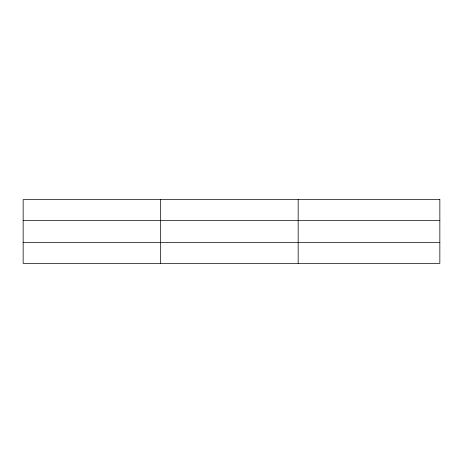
<?xml version="1.0" encoding="UTF-8"?>
<svg xmlns="http://www.w3.org/2000/svg" width="463" height="463" viewBox="0 0 463 463"><rect width="100%" height="100%" fill="white"/><g stroke="black" fill="none" stroke-linecap="round" stroke-linejoin="round"><path stroke-width="0.69" d="M160.661 263.383L160.661 199.617M298.172 263.383L298.172 199.617M23.15 220.66L439.85 220.66M23.15 242.34L439.85 242.34M439.85 199.617L439.85 263.383L23.15 263.383L23.15 199.617L439.85 199.617"/></g></svg>
